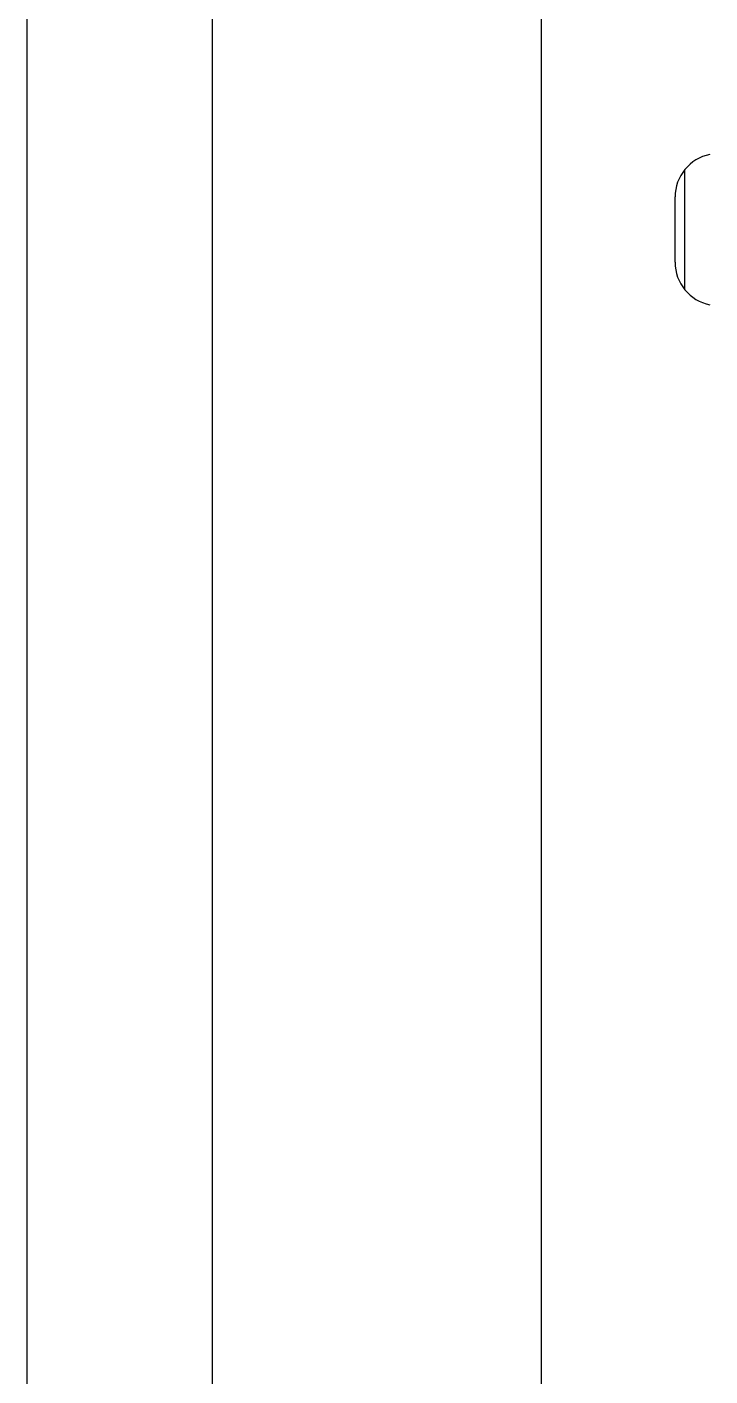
# Model space of a CAD drawing. Header units: inches. Extents: x 21 to 38546, y 13 to 15001.
# Drawn here: x 4406.76 to 4417.82, y 1216.6 to 1238.45 of the extents above; entities that cross this region are included whole.
import ezdxf

# ---------------------------------------------------------------- set-up
doc = ezdxf.new("R2010")
doc.units = ezdxf.units.IN
doc.header["$MEASUREMENT"] = 0
doc.layers.add('RAST-IST-RADYATÖR-DİNAMİK BLOK', color=83, linetype='Continuous')
for name, color, linetype, lineweight in [('Z_MİM_-KM-CERAMIC-09', 8, 'Continuous', 25), ('Z_MİM_-KM-VITRF', 8, 'Continuous', 25), ('Z_MİM_-KM-WALL', 8, 'Continuous', 25)]:
    doc.layers.add(name, color=color, linetype=linetype, lineweight=lineweight)

# ---------------------------------------------------------------- blocks, each defined once
blk = doc.blocks.new('*U171')
blk.add_line((-16, -52.918), (-110, -52.918))
blk = doc.blocks.new('IS_RADYATOR-PLAN-40')
at = {"layer": 'RAST-IST-RADYATÖR-DİNAMİK BLOK', "color": 7}
for p, q in [((-1.411, -2.11), (-3.36, -2.11)), ((-1.857, -2.27), (-2.914, -2.27))]:
    blk.add_line(p, q, dxfattribs=at)
for centre, start, end in [((-2.914, -1.568), 191.1518, 270), ((-1.857, -1.568), 270, 348.8482)]:
    blk.add_arc(centre, 0.702, start, end, dxfattribs=at)
blk = doc.blocks.new('IS_RADYATOR-PLAN-50')
at = {"layer": 'RAST-IST-RADYATÖR-DİNAMİK BLOK', "color": 7}
for p, q in [((-1.411, -2.11), (-3.36, -2.11)), ((-1.857, -2.27), (-2.914, -2.27))]:
    blk.add_line(p, q, dxfattribs=at)
for centre, start, end in [((-2.914, -1.568), 191.1518, 270), ((-1.857, -1.568), 270, 348.8482)]:
    blk.add_arc(centre, 0.702, start, end, dxfattribs=at)
blk = doc.blocks.new('IS_RADYATOR-PLAN-60')
at = {"layer": 'RAST-IST-RADYATÖR-DİNAMİK BLOK', "color": 7}
for p, q in [((-1.411, -2.11), (-3.36, -2.11)), ((-1.857, -2.27), (-2.914, -2.27))]:
    blk.add_line(p, q, dxfattribs=at)
for centre, start, end in [((-2.914, -1.568), 191.1518, 270), ((-1.857, -1.568), 270, 348.8482)]:
    blk.add_arc(centre, 0.702, start, end, dxfattribs=at)
blk = doc.blocks.new('IS_RADYATOR-PLAN-70')
at = {"layer": 'RAST-IST-RADYATÖR-DİNAMİK BLOK', "color": 7}
for p, q in [((-1.411, -2.11), (-3.36, -2.11)), ((-1.857, -2.27), (-2.914, -2.27))]:
    blk.add_line(p, q, dxfattribs=at)
for centre, start, end in [((-2.914, -1.568), 191.1518, 270), ((-1.857, -1.568), 270, 348.8482)]:
    blk.add_arc(centre, 0.702, start, end, dxfattribs=at)
blk = doc.blocks.new('IS_RADYATOR-PLAN-80')
at = {"layer": 'RAST-IST-RADYATÖR-DİNAMİK BLOK', "color": 7}
for p, q in [((-1.411, -2.11), (-3.36, -2.11)), ((-1.857, -2.27), (-2.914, -2.27))]:
    blk.add_line(p, q, dxfattribs=at)
for centre, start, end in [((-2.914, -1.568), 191.1518, 270), ((-1.857, -1.568), 270, 348.8482)]:
    blk.add_arc(centre, 0.702, start, end, dxfattribs=at)
blk = doc.blocks.new('IS_RADYATOR-PLAN-90')
at = {"layer": 'RAST-IST-RADYATÖR-DİNAMİK BLOK', "color": 7}
for p, q in [((-1.411, -2.11), (-3.36, -2.11)), ((-1.857, -2.27), (-2.914, -2.27))]:
    blk.add_line(p, q, dxfattribs=at)
for centre, start, end in [((-2.914, -1.568), 191.1518, 270), ((-1.857, -1.568), 270, 348.8482)]:
    blk.add_arc(centre, 0.702, start, end, dxfattribs=at)
blk = doc.blocks.new('IS_RADYATOR-PLAN-100')
at = {"layer": 'RAST-IST-RADYATÖR-DİNAMİK BLOK', "color": 7}
for p, q in [((-1.411, -2.11), (-3.36, -2.11)), ((-1.857, -2.27), (-2.914, -2.27))]:
    blk.add_line(p, q, dxfattribs=at)
for centre, start, end in [((-2.914, -1.568), 191.1518, 270), ((-1.857, -1.568), 270, 348.8482)]:
    blk.add_arc(centre, 0.702, start, end, dxfattribs=at)
blk = doc.blocks.new('IS_RADYATOR-PLAN-110')
at = {"layer": 'RAST-IST-RADYATÖR-DİNAMİK BLOK', "color": 7}
for p, q in [((-1.411, -2.11), (-3.36, -2.11)), ((-1.857, -2.27), (-2.914, -2.27))]:
    blk.add_line(p, q, dxfattribs=at)
for centre, start, end in [((-2.914, -1.568), 191.1518, 270), ((-1.857, -1.568), 270, 348.8482)]:
    blk.add_arc(centre, 0.702, start, end, dxfattribs=at)
blk = doc.blocks.new('IS_RADYATOR-PLAN-120')
at = {"layer": 'RAST-IST-RADYATÖR-DİNAMİK BLOK', "color": 7}
for p, q in [((-1.411, -2.11), (-3.36, -2.11)), ((-1.857, -2.27), (-2.914, -2.27))]:
    blk.add_line(p, q, dxfattribs=at)
for centre, start, end in [((-2.914, -1.568), 191.1518, 270), ((-1.857, -1.568), 270, 348.8482)]:
    blk.add_arc(centre, 0.702, start, end, dxfattribs=at)
blk = doc.blocks.new('IS_RADYATOR-PLAN-130')
at = {"layer": 'RAST-IST-RADYATÖR-DİNAMİK BLOK', "color": 7}
for p, q in [((-1.411, -2.11), (-3.36, -2.11)), ((-1.857, -2.27), (-2.914, -2.27))]:
    blk.add_line(p, q, dxfattribs=at)
for centre, start, end in [((-2.914, -1.568), 191.1518, 270), ((-1.857, -1.568), 270, 348.8482)]:
    blk.add_arc(centre, 0.702, start, end, dxfattribs=at)
blk = doc.blocks.new('IS_RADYATOR-PLAN-140')
at = {"layer": 'RAST-IST-RADYATÖR-DİNAMİK BLOK', "color": 7}
for p, q in [((-1.411, -2.11), (-3.36, -2.11)), ((-1.857, -2.27), (-2.914, -2.27))]:
    blk.add_line(p, q, dxfattribs=at)
for centre, start, end in [((-2.914, -1.568), 191.1518, 270), ((-1.857, -1.568), 270, 348.8482)]:
    blk.add_arc(centre, 0.702, start, end, dxfattribs=at)
blk = doc.blocks.new('IS_U4730')
for name in ['IS_RADYATOR-PLAN-40', 'IS_RADYATOR-PLAN-50', 'IS_RADYATOR-PLAN-60', 'IS_RADYATOR-PLAN-70', 'IS_RADYATOR-PLAN-80', 'IS_RADYATOR-PLAN-90', 'IS_RADYATOR-PLAN-100', 'IS_RADYATOR-PLAN-110', 'IS_RADYATOR-PLAN-120', 'IS_RADYATOR-PLAN-130', 'IS_RADYATOR-PLAN-140']:
    blk.add_blockref(name, (0, 0))

msp = doc.modelspace()

# ---------------------------------------------------------------- linework, layer by layer
at = {"layer": 'Z_MİM_-KM-CERAMIC-09'}
msp.add_lwpolyline([(4481.758, 1392.083), (4481.758, 1389.083), (4409.758, 1389.083), (4409.758, 1082.083), (4406.758, 1082.083)], dxfattribs=at)
at = {"layer": 'Z_MİM_-KM-WALL'}
msp.add_line((4406.758, 1002.083), (4406.758, 1392.083), dxfattribs=at)

# ---------------------------------------------------------------- block references
at = {"layer": 'RAST-IST-RADYATÖR-DİNAMİK BLOK', "rotation": 270}
msp.add_blockref('IS_U4730', (4419.527, 1232.78), dxfattribs=at)
at = {"layer": 'Z_MİM_-KM-VITRF', "ltscale": 0.5, "rotation": 270}
msp.add_blockref('*U171', (4468.009, 1136.171), dxfattribs=at)

doc.saveas('drawing.dxf')
